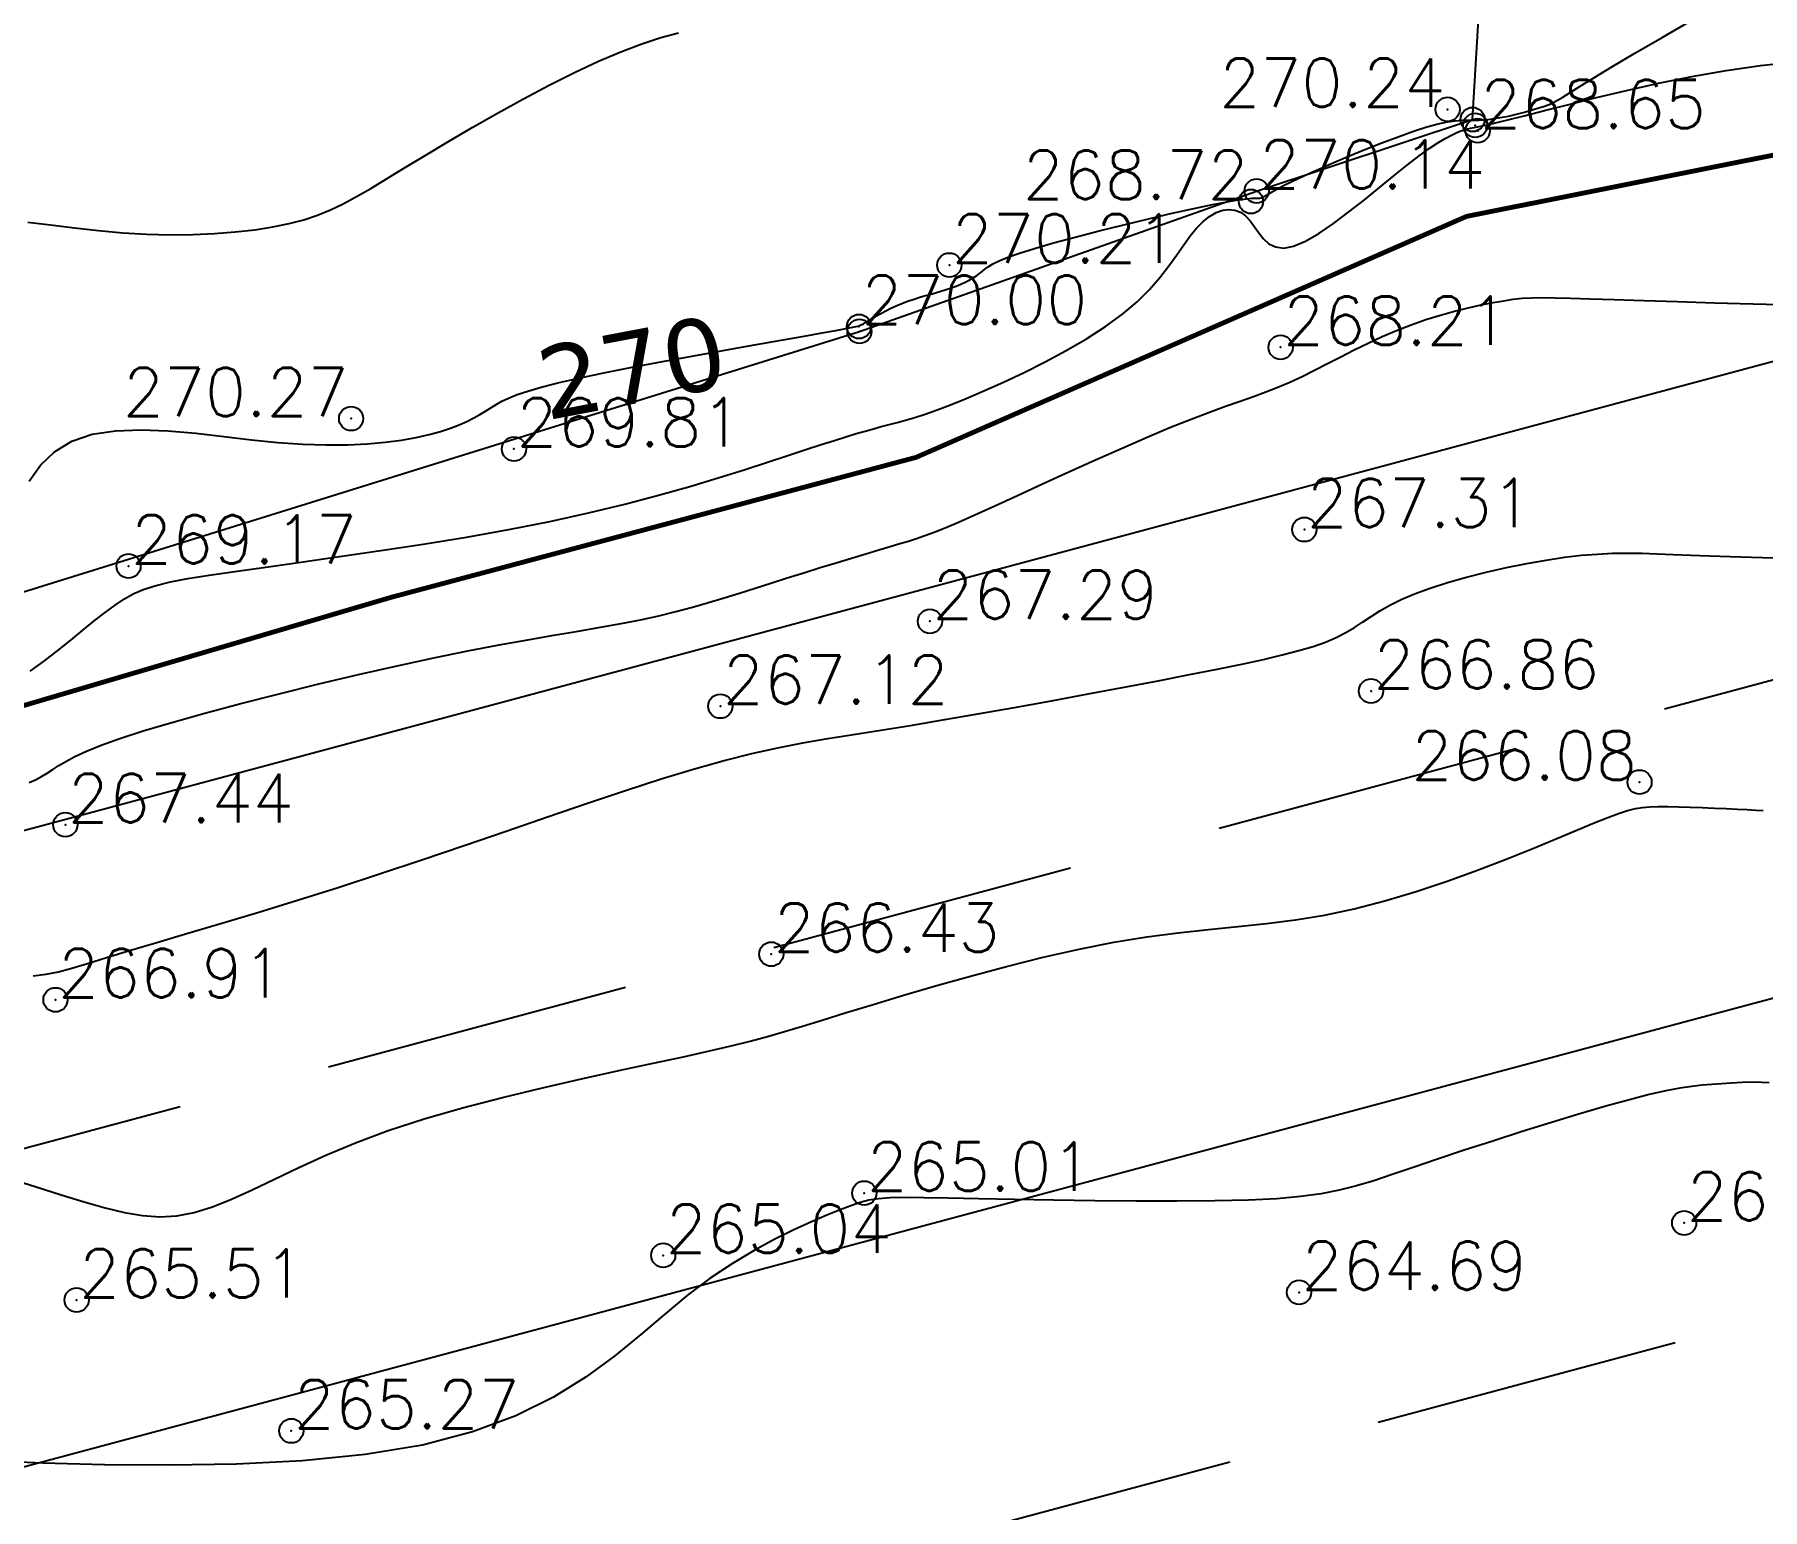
# Model space of a CAD drawing. Header units: millimetres. Extents: x 524954 to 526204, y 9523489 to 9524010.
# Drawn here: x 525810.22 to 525845.92, y 9523623.19 to 9523653.65 of the extents above; entities that cross this region are included whole.
import ezdxf
from ezdxf.enums import TextEntityAlignment as Align

# ---------------------------------------------------------------- set-up
doc = ezdxf.new("R2010")
doc.units = ezdxf.units.MM
doc.header["$PDMODE"] = 32
doc.header["$PDSIZE"] = 0.5
doc.linetypes.add('ACAD_ISO12W100', pattern=[21, 12, -3, 0, -3, 0, -3])
for name, color, linetype in [('Bord Fleuve', 4, 'ACAD_ISO12W100'), ('Cloture', 7, 'Continuous'), ('CN_01_00', 3, 'Continuous'), ('CN_02_00', 4, 'Continuous'), ('CN_05_00', 6, 'Continuous'), ('CN_10_00', 1, 'Continuous'), ('Cotation Courbes de niveau', 7, 'Continuous'), ('TopoAlt', 3, 'Continuous'), ('TOPOJIS', 7, 'Continuous')]:
    doc.layers.add(name, color=color, linetype=linetype)
doc.styles.add('Simplex 1.0', font='Simplex.shx', dxfattribs={"width": 0.99, "height": 1})
doc.styles.add('Verdana 1.0', font='verdana.ttf', dxfattribs={"width": 0.99, "height": 1})
doc.linetypes.add('LIMITE1', pattern='A,6.35,-2.54,[133,ltypeshp.shx,S=2.54,R=0,X=-2.54,Y=0],-2.54,25.4', length=36.83)

# ---------------------------------------------------------------- blocks, each defined once
blk = doc.blocks.new('TCPOINT M')
at = {"color": 0}
blk.add_point((0, 0), dxfattribs=at)
at = {"layer": 'TopoAlt', "style": 'Simplex 1.0', "width": 0.99}
blk.add_attdef('ALT', (0.15, 0.15), '', height=1, dxfattribs=at)

msp = doc.modelspace()

# ---------------------------------------------------------------- hatches: boundary and pattern name
at = {"layer": 'Bord Fleuve', "ltscale": 0.5}
h = msp.add_hatch(dxfattribs=at)
h.set_pattern_fill('ANSI33', color=256, scale=2, angle=330, style=0)
h.paths.add_polyline_path([(526101.715, 9523771.778), (526101.498, 9523728.689), (526067.042, 9523702.1), (526048.223, 9523678.528), (526031.816, 9523676.184), (526027.837, 9523671.249), (526016.46, 9523661.911), (526012.684, 9523655.259), (526010.342, 9523652.337), (526009.349, 9523649.826), (526002.836, 9523644.901), (526001.359, 9523638.704), (525998.552, 9523634.868), (525992.641, 9523630.59), (525971.373, 9523621.771), (525946.333, 9523622.282), (525936.503, 9523619.892), (525930.695, 9523617.923), (525919.699, 9523615.395), (525895.841, 9523612.948), (525885.599, 9523613.628), (525875.196, 9523613.421), (525867.372, 9523614.558), (525859.164, 9523613.749), (525850.68, 9523611.584), (525842.877, 9523609.413), (525834.137, 9523605.724), (525821.783, 9523602.11), (525815.903, 9523600.185), (525796.184, 9523594.113), (525774.026, 9523585.199), (525767.099, 9523581.761), (525763.989, 9523580.32), (525760.33, 9523578.539), (525748.039, 9523572.413), (525744.059, 9523571.766), (525739.195, 9523569.005), (525726.381, 9523563.785), (525719.788, 9523561.814), (525707.248, 9523554.536), (525700.147, 9523552.212), (525692.212, 9523549.16), (525674.921, 9523545.702), (525662.522, 9523542.332), (525644.942, 9523541.016), (525635.899, 9523540.053), (525621.612, 9523536.522), (525609.298, 9523533.789), (525593.484, 9523529.477), (525590.482, 9523529.837), (525587.338, 9523528.188), (525575.413, 9523524.864), (525573.541, 9523524.376), (525537.559, 9523507.804), (525536.053, 9523507.312), (525509.961, 9523500.658), (525472.702, 9523501.018), (525453.195, 9523495.13), (525425.264, 9523493.316), (525409.725, 9523500.229), (525383.624, 9523517.145), (525374.857, 9523528.592), (525397.503, 9523550.219), (525408.728, 9523544.096), (525423.511, 9523536.311), (525445.736, 9523537.578), (525453.966, 9523539.782), (525464.454, 9523546.087), (525473.153, 9523547.827), (525482.046, 9523548.599), (525491.438, 9523548.246), (525499.251, 9523546.152), (525510.455, 9523545.914), (525524.182, 9523548.573), (525533.752, 9523550.446), (525539.312, 9523550.42), (525543.959, 9523554.529), (525548.966, 9523556.567), (525556.157, 9523559.482), (525565.701, 9523562.659), (525575.687, 9523565.927), (525586.045, 9523569.089), (525592.726, 9523570.833), (525599.232, 9523573.013), (525615.849, 9523577.326), (525625.16, 9523582.583), (525628.685, 9523586.517), (525632.523, 9523586.625), (525648.079, 9523583.088), (525655.429, 9523583.638), (525665.347, 9523586.334), (525670.505, 9523587.365), (525674.974, 9523592.31), (525681.363, 9523595.427), (525690.374, 9523596.897), (525696.726, 9523596.667), (525703.112, 9523600.372), (525712.502, 9523603.181), (525720.951, 9523606.622), (525729.973, 9523611.744), (525735.094, 9523612.577), (525741.896, 9523615.967), (525746.088, 9523618.007), (525749.05, 9523619.379), (525756.94, 9523623.296), (525766.831, 9523627.898), (525804.249, 9523638.101), (525817.576, 9523642.025), (525828.432, 9523644.919), (525839.805, 9523649.896), (525846.166, 9523651.166), (525855.839, 9523655.822), (525867.776, 9523655.711), (525877.503, 9523655.632), (525886.144, 9523654.198), (525894.786, 9523653.829), (525911.157, 9523655.506), (525918.652, 9523656.801), (525925.004, 9523658.249), (525933.183, 9523660.832), (525939.613, 9523663.374), (525944.509, 9523665.893), (525950.393, 9523669.022), (525957.623, 9523672.73), (525962.986, 9523676.276), (525970.165, 9523679.965), (525973.599, 9523682.924), (525976.261, 9523684.646), (525980.145, 9523686.246), (525987.591, 9523689.162), (525991.967, 9523692.966), (525998.543, 9523697.851), (526003.542, 9523703.73), (526012.581, 9523711.677), (526026.66, 9523716.709), (526030.85, 9523726.011), (526046.387, 9523740.613), (526052.355, 9523745.599), (526061.927, 9523759.011), (526073.275, 9523760.379), (526077.818, 9523761.95), (526083.981, 9523762.217)])
h.paths.add_polyline_path([(525512.661, 9523516.101), (525534.357, 9523523.257), (525535.319, 9523520.342), (525513.623, 9523513.186)], flags=24)
h.paths.add_polyline_path([(525743.331, 9523593.045), (525764.315, 9523602.078), (525765.529, 9523599.259), (525744.545, 9523590.226)], flags=24)
h.paths.add_polyline_path([(525983.194, 9523662.071), (526001.508, 9523675.73), (526003.343, 9523673.269), (525985.029, 9523659.611)], flags=24)

# ---------------------------------------------------------------- linework, layer by layer
at = {"layer": 'Bord Fleuve', "ltscale": 0.35, "flags": 128}
msp.add_lwpolyline([(525394.064, 9523546.741, 0.1, 0.1, 0), (525403.511, 9523541.057, 0.1, 0.1, 0), (525423.511, 9523536.311, 0.1, 0.1, 0), (525445.736, 9523537.578, 0.1, 0.1, 0), (525453.966, 9523539.782, 0.1, 0.1, 0), (525464.454, 9523546.087, 0.1, 0.1, 0), (525473.153, 9523547.827, 0.1, 0.1, 0), (525482.046, 9523548.599, 0.1, 0.1, 0), (525491.438, 9523548.246, 0.1, 0.1, 0), (525499.251, 9523546.152, 0.1, 0.1, 0), (525510.455, 9523545.914, 0.1, 0.1, 0), (525524.182, 9523548.573, 0.1, 0.1, 0), (525533.752, 9523550.446, 0.1, 0.1, 0), (525539.312, 9523550.42, 0.1, 0.1, 0), (525543.959, 9523554.529, 0.1, 0.1, 0), (525548.966, 9523556.567, 0.1, 0.1, 0), (525556.157, 9523559.482, 0.1, 0.1, 0), (525565.701, 9523562.659, 0.1, 0.1, 0), (525575.687, 9523565.927, 0.1, 0.1, 0), (525586.045, 9523569.089, 0.1, 0.1, 0), (525592.726, 9523570.833, 0.1, 0.1, 0), (525599.232, 9523573.013, 0.1, 0.1, 0), (525615.849, 9523577.326, 0.1, 0.1, 0), (525625.16, 9523582.583, 0.1, 0.1, 0), (525628.685, 9523586.517, 0.1, 0.1, 0), (525632.523, 9523586.625, 0.1, 0.1, 0), (525648.079, 9523583.088, 0.1, 0.1, 0), (525655.429, 9523583.638, 0.1, 0.1, 0), (525665.347, 9523586.334, 0.1, 0.1, 0), (525670.505, 9523587.365, 0.1, 0.1, 0), (525674.974, 9523592.31, 0.1, 0.1, 0), (525674.974, 9523592.31, 0.1, 0.1, 0), (525681.363, 9523595.427, 0.1, 0.1, 0), (525681.363, 9523595.427, 0.1, 0.1, 0), (525690.374, 9523596.897, 0.1, 0.1, 0), (525696.726, 9523596.667, 0.1, 0.1, 0), (525703.112, 9523600.372, 0.1, 0.1, 0), (525712.502, 9523603.181, 0.1, 0.1, 0), (525712.502, 9523603.181, 0.1, 0.1, 0), (525720.951, 9523606.622, 0.1, 0.1, 0), (525729.973, 9523611.744, 0.1, 0.1, 0), (525735.094, 9523612.577, 0.1, 0.1, 0), (525741.896, 9523615.967, 0.1, 0.1, 0), (525746.088, 9523618.007, 0.1, 0.1, 0), (525749.05, 9523619.379, 0.1, 0.1, 0), (525756.94, 9523623.296, 0.1, 0.1, 0), (525766.831, 9523627.898, 0.1, 0.1, 0), (525804.249, 9523638.101, 0.1, 0.1, 0), (525817.576, 9523642.025, 0.1, 0.1, 0), (525828.432, 9523644.919, 0.1, 0.1, 0), (525839.805, 9523649.896, 0.1, 0.1, 0), (525846.166, 9523651.166, 0.1, 0.1, 0), (525855.839, 9523655.822, 0.1, 0.1, 0), (525867.776, 9523655.711, 0.1, 0.1, 0), (525877.503, 9523655.632, 0.1, 0.1, 0), (525886.144, 9523654.198, 0.1, 0.1, 0), (525894.786, 9523653.829, 0.1, 0.1, 0), (525911.157, 9523655.506, 0.1, 0.1, 0), (525918.652, 9523656.801, 0.1, 0.1, 0), (525925.004, 9523658.249, 0.1, 0.1, 0), (525933.183, 9523660.832, 0.1, 0.1, 0), (525939.613, 9523663.374, 0.1, 0.1, 0), (525944.509, 9523665.893, 0.1, 0.1, 0), (525950.393, 9523669.022, 0.1, 0.1, 0), (525957.623, 9523672.73, 0.1, 0.1, 0), (525962.986, 9523676.276, 0.1, 0.1, 0), (525970.165, 9523679.965, 0.1, 0.1, 0), (525970.165, 9523679.965, 0.1, 0.1, 0), (525973.599, 9523682.924, 0.1, 0.1, 0), (525976.261, 9523684.646, 0.1, 0.1, 0), (525980.145, 9523686.246, 0.1, 0.1, 0), (525987.591, 9523689.162, 0.1, 0.1, 0), (525991.967, 9523692.966, 0.1, 0.1, 0), (525998.543, 9523697.851, 0.1, 0.1, 0), (526003.542, 9523703.73, 0.1, 0.1, 0), (526012.581, 9523711.677, 0.1, 0.1, 0), (526026.66, 9523716.709, 0.1, 0.1, 0), (526030.85, 9523726.011, 0.1, 0.1, 0), (526046.387, 9523740.613, 0.1, 0.1, 0), (526052.355, 9523745.599, 0.1, 0.1, 0), (526061.927, 9523759.011, 0.1, 0.1, 0), (526073.275, 9523760.379, 0.1, 0.1, 0), (526077.818, 9523761.95, 0.1, 0.1, 0), (526083.981, 9523762.217, 0.1, 0.1, 0), (526101.715, 9523771.778, 0, 0, 0)], format="xyseb", dxfattribs=at)
at = {"layer": 'Cloture', "linetype": 'LIMITE1', "ltscale": 0.1, "flags": 128}
for points in [[(525839.929, 9523651.898), (525840.943, 9523668.72), (525842.868, 9523683.386), (525845.185, 9523695.587), (525830.247, 9523698.414), (525825.039, 9523699.398)], [(525803.323, 9523640.196), (525809.433, 9523641.966), (525827.261, 9523647.52), (525835.466, 9523650.42), (525839.929, 9523651.898)]]:
    msp.add_lwpolyline(points, dxfattribs=at)
at = {"layer": 'CN_01_00', "flags": 128}
for points, elevation in [([(525810.074, 9523649.775), (525810.547, 9523649.722), (525811.038, 9523649.663), (525811.538, 9523649.607), (525812.039, 9523649.56), (525812.533, 9523649.531), (525813.016, 9523649.518), (525813.484, 9523649.522), (525813.934, 9523649.541), (525814.362, 9523649.574), (525814.765, 9523649.621), (525815.137, 9523649.679), (525815.477, 9523649.748), (525815.782, 9523649.828), (525816.062, 9523649.921), (525816.329, 9523650.03), (525816.593, 9523650.156), (525816.867, 9523650.304), (525817.163, 9523650.475), (525817.49, 9523650.673), (525817.863, 9523650.899), (525818.287, 9523651.156), (525818.756, 9523651.436), (525819.258, 9523651.73), (525819.782, 9523652.029), (525820.316, 9523652.325), (525820.849, 9523652.608), (525821.37, 9523652.87), (525821.867, 9523653.103), (525822.331, 9523653.298), (525822.761, 9523653.459), (525823.158, 9523653.589), (525823.524, 9523653.691)], 271), ([(525810.124, 9523640.504), (525810.42, 9523640.716), (525810.7, 9523640.931), (525810.965, 9523641.143), (525811.216, 9523641.347), (525811.451, 9523641.539), (525811.672, 9523641.714), (525811.879, 9523641.868), (525812.074, 9523641.997), (525812.27, 9523642.104), (525812.484, 9523642.194), (525812.73, 9523642.273), (525813.025, 9523642.344), (525813.383, 9523642.413), (525813.821, 9523642.484), (525814.354, 9523642.563), (525814.992, 9523642.653), (525815.721, 9523642.755), (525816.52, 9523642.868), (525817.369, 9523642.992), (525818.248, 9523643.128), (525819.138, 9523643.273), (525820.016, 9523643.43), (525820.864, 9523643.596), (525821.665, 9523643.771), (525822.413, 9523643.952), (525823.11, 9523644.135), (525823.754, 9523644.317), (525824.343, 9523644.494), (525824.878, 9523644.662), (525825.358, 9523644.818), (525825.782, 9523644.957), (525826.15, 9523645.078), (525826.468, 9523645.182), (525826.743, 9523645.27), (525826.982, 9523645.344), (525827.191, 9523645.408), (525827.378, 9523645.462), (525827.549, 9523645.511), (525827.712, 9523645.554), (525827.872, 9523645.596), (525828.037, 9523645.638), (525828.212, 9523645.686), (525828.404, 9523645.743), (525828.619, 9523645.813), (525828.864, 9523645.899), (525829.144, 9523646.004), (525829.466, 9523646.134), (525829.834, 9523646.29), (525830.237, 9523646.47), (525830.663, 9523646.671), (525831.099, 9523646.89), (525831.533, 9523647.123), (525831.952, 9523647.367), (525832.343, 9523647.619), (525832.695, 9523647.875), (525832.996, 9523648.132), (525833.252, 9523648.387), (525833.469, 9523648.635), (525833.655, 9523648.874), (525833.816, 9523649.099), (525833.96, 9523649.307), (525834.094, 9523649.494), (525834.226, 9523649.656), (525834.36, 9523649.791), (525834.496, 9523649.897), (525834.632, 9523649.974), (525834.766, 9523650.022), (525834.896, 9523650.04), (525835.019, 9523650.027), (525835.135, 9523649.984), (525835.239, 9523649.909), (525835.333, 9523649.806), (525835.421, 9523649.683), (525835.51, 9523649.555), (525835.609, 9523649.433), (525835.722, 9523649.332), (525835.859, 9523649.264), (525836.026, 9523649.242), (525836.229, 9523649.279), (525836.474, 9523649.383), (525836.752, 9523649.545), (525837.055, 9523649.751), (525837.372, 9523649.987), (525837.694, 9523650.24), (525838.009, 9523650.496), (525838.31, 9523650.741), (525838.584, 9523650.961), (525838.826, 9523651.146), (525839.035, 9523651.296), (525839.214, 9523651.415), (525839.366, 9523651.507), (525839.494, 9523651.576), (525839.601, 9523651.626), (525839.69, 9523651.662), (525839.763, 9523651.686), (525839.825, 9523651.703), (525839.888, 9523651.717), (525839.963, 9523651.732), (525840.065, 9523651.753), (525840.206, 9523651.783), (525840.4, 9523651.827), (525840.658, 9523651.889), (525840.995, 9523651.974), (525841.418, 9523652.082), (525841.92, 9523652.211), (525842.488, 9523652.352), (525843.109, 9523652.5), (525843.772, 9523652.646), (525844.463, 9523652.785), (525845.17, 9523652.91), (525845.881, 9523653.013), (525846.584, 9523653.09)], 269), ([(525810.19, 9523634.209), (525810.454, 9523634.24), (525810.712, 9523634.293), (525810.989, 9523634.367), (525811.31, 9523634.465), (525811.7, 9523634.585), (525812.18, 9523634.73), (525812.745, 9523634.898), (525813.385, 9523635.087), (525814.089, 9523635.296), (525814.848, 9523635.525), (525815.651, 9523635.771), (525816.487, 9523636.034), (525817.346, 9523636.312), (525818.219, 9523636.603), (525819.095, 9523636.901), (525819.964, 9523637.2), (525820.815, 9523637.494), (525821.64, 9523637.776), (525822.427, 9523638.04), (525823.166, 9523638.279), (525823.849, 9523638.487), (525824.468, 9523638.66), (525825.037, 9523638.803), (525825.571, 9523638.921), (525826.088, 9523639.021), (525826.604, 9523639.111), (525827.135, 9523639.197), (525827.699, 9523639.285), (525828.313, 9523639.383), (525828.986, 9523639.495), (525829.708, 9523639.619), (525830.461, 9523639.753), (525831.227, 9523639.891), (525831.989, 9523640.032), (525832.73, 9523640.171), (525833.432, 9523640.305), (525834.078, 9523640.43), (525834.654, 9523640.544), (525835.162, 9523640.648), (525835.608, 9523640.745), (525835.998, 9523640.837), (525836.338, 9523640.926), (525836.633, 9523641.014), (525836.889, 9523641.104), (525837.112, 9523641.198), (525837.308, 9523641.298), (525837.487, 9523641.404), (525837.658, 9523641.514), (525837.831, 9523641.628), (525838.014, 9523641.745), (525838.219, 9523641.863), (525838.454, 9523641.982), (525838.73, 9523642.101), (525839.052, 9523642.219), (525839.413, 9523642.334), (525839.804, 9523642.444), (525840.213, 9523642.547), (525840.631, 9523642.641), (525841.047, 9523642.725), (525841.45, 9523642.797), (525841.832, 9523642.854), (525842.183, 9523642.895), (525842.511, 9523642.922), (525842.822, 9523642.937), (525843.126, 9523642.942), (525843.431, 9523642.938), (525843.745, 9523642.929), (525844.077, 9523642.915), (525844.436, 9523642.9), (525844.827, 9523642.884), (525845.249, 9523642.869), (525845.696, 9523642.856), (525846.163, 9523642.846)], 267)]:
    msp.add_lwpolyline(points, dxfattribs=dict(at, elevation=elevation))
at = {"layer": 'CN_02_00', "flags": 128}
for points, elevation in [([(525810.103, 9523638.203), (525810.236, 9523638.26), (525810.361, 9523638.324), (525810.479, 9523638.394), (525810.593, 9523638.469), (525810.716, 9523638.55), (525810.863, 9523638.638), (525811.048, 9523638.737), (525811.286, 9523638.847), (525811.591, 9523638.971), (525811.979, 9523639.111), (525812.463, 9523639.268), (525813.052, 9523639.444), (525813.731, 9523639.634), (525814.478, 9523639.833), (525815.271, 9523640.036), (525816.088, 9523640.237), (525816.908, 9523640.431), (525817.709, 9523640.613), (525818.469, 9523640.777), (525819.171, 9523640.919), (525819.815, 9523641.043), (525820.406, 9523641.15), (525820.949, 9523641.244), (525821.449, 9523641.33), (525821.91, 9523641.409), (525822.338, 9523641.487), (525822.737, 9523641.565), (525823.113, 9523641.647), (525823.469, 9523641.733), (525823.809, 9523641.824), (525824.139, 9523641.918), (525824.462, 9523642.015), (525824.782, 9523642.115), (525825.104, 9523642.217), (525825.432, 9523642.322), (525825.768, 9523642.429), (525826.109, 9523642.536), (525826.447, 9523642.641), (525826.777, 9523642.742), (525827.094, 9523642.839), (525827.389, 9523642.928), (525827.658, 9523643.009), (525827.895, 9523643.078), (525828.096, 9523643.137), (525828.273, 9523643.189), (525828.441, 9523643.242), (525828.613, 9523643.301), (525828.806, 9523643.373), (525829.032, 9523643.465), (525829.307, 9523643.583), (525829.646, 9523643.733), (525830.057, 9523643.918), (525830.529, 9523644.134), (525831.045, 9523644.369), (525831.588, 9523644.617), (525832.14, 9523644.866), (525832.686, 9523645.109), (525833.207, 9523645.337), (525833.688, 9523645.539), (525834.114, 9523645.71), (525834.49, 9523645.854), (525834.824, 9523645.975), (525835.125, 9523646.081), (525835.4, 9523646.178), (525835.657, 9523646.271), (525835.905, 9523646.366), (525836.152, 9523646.471), (525836.405, 9523646.588), (525836.665, 9523646.717), (525836.931, 9523646.854), (525837.204, 9523646.995), (525837.484, 9523647.138), (525837.769, 9523647.279), (525838.061, 9523647.415), (525838.358, 9523647.542), (525838.661, 9523647.658), (525838.964, 9523647.763), (525839.265, 9523647.855), (525839.559, 9523647.937), (525839.841, 9523648.007), (525840.107, 9523648.067), (525840.353, 9523648.116), (525840.574, 9523648.155), (525840.77, 9523648.184), (525840.956, 9523648.204), (525841.149, 9523648.216), (525841.368, 9523648.22), (525841.63, 9523648.217), (525841.953, 9523648.209), (525842.356, 9523648.196), (525842.857, 9523648.178), (525843.466, 9523648.158), (525844.164, 9523648.135), (525844.927, 9523648.112), (525845.727, 9523648.09), (525846.539, 9523648.07)], 268), ([(525809.634, 9523630.043), (525810.23, 9523629.857), (525810.764, 9523629.687), (525811.243, 9523629.537), (525811.677, 9523629.413), (525812.075, 9523629.318), (525812.448, 9523629.256), (525812.806, 9523629.233), (525813.159, 9523629.253), (525813.517, 9523629.319), (525813.89, 9523629.435), (525814.285, 9523629.594), (525814.71, 9523629.788), (525815.172, 9523630.01), (525815.677, 9523630.252), (525816.232, 9523630.504), (525816.845, 9523630.761), (525817.523, 9523631.013), (525818.267, 9523631.254), (525819.061, 9523631.483), (525819.882, 9523631.697), (525820.709, 9523631.897), (525821.519, 9523632.082), (525822.29, 9523632.251), (525823.001, 9523632.403), (525823.628, 9523632.538), (525824.159, 9523632.656), (525824.608, 9523632.761), (525825.001, 9523632.86), (525825.362, 9523632.957), (525825.715, 9523633.058), (525826.083, 9523633.168), (525826.492, 9523633.294), (525826.965, 9523633.441), (525827.52, 9523633.611), (525828.148, 9523633.8), (525828.831, 9523634.001), (525829.554, 9523634.204), (525830.301, 9523634.404), (525831.055, 9523634.592), (525831.8, 9523634.76), (525832.519, 9523634.901), (525833.201, 9523635.011), (525833.849, 9523635.096), (525834.472, 9523635.164), (525835.077, 9523635.226), (525835.673, 9523635.29), (525836.267, 9523635.366), (525836.868, 9523635.463), (525837.484, 9523635.591), (525838.119, 9523635.755), (525838.763, 9523635.95), (525839.404, 9523636.165), (525840.028, 9523636.391), (525840.622, 9523636.62), (525841.173, 9523636.841), (525841.668, 9523637.045), (525842.094, 9523637.222), (525842.441, 9523637.366), (525842.721, 9523637.479), (525842.946, 9523637.563), (525843.132, 9523637.623), (525843.293, 9523637.664), (525843.442, 9523637.688), (525843.595, 9523637.701), (525843.766, 9523637.705), (525843.965, 9523637.704), (525844.188, 9523637.7), (525844.427, 9523637.693), (525844.675, 9523637.684), (525844.925, 9523637.674), (525845.167, 9523637.663), (525845.395, 9523637.652), (525845.602, 9523637.641), (525845.78, 9523637.632), (525845.931, 9523637.623)], 266)]:
    msp.add_lwpolyline(points, dxfattribs=dict(at, elevation=elevation))
at = {"layer": 'CN_05_00', "elevation": 265, "flags": 128}
msp.add_lwpolyline([(525846.061, 9523631.998), (525845.756, 9523632.011), (525845.499, 9523632.004), (525845.275, 9523631.989), (525845.072, 9523631.977), (525844.876, 9523631.965), (525844.675, 9523631.949), (525844.457, 9523631.925), (525844.21, 9523631.887), (525843.921, 9523631.832), (525843.578, 9523631.754), (525843.169, 9523631.65), (525842.686, 9523631.515), (525842.143, 9523631.356), (525841.56, 9523631.179), (525840.955, 9523630.99), (525840.348, 9523630.796), (525839.757, 9523630.604), (525839.203, 9523630.421), (525838.703, 9523630.252), (525838.27, 9523630.104), (525837.888, 9523629.976), (525837.531, 9523629.868), (525837.176, 9523629.778), (525836.799, 9523629.705), (525836.376, 9523629.648), (525835.884, 9523629.605), (525835.297, 9523629.576), (525834.601, 9523629.559), (525833.819, 9523629.552), (525832.982, 9523629.554), (525832.123, 9523629.561), (525831.273, 9523629.574), (525830.463, 9523629.588), (525829.727, 9523629.602), (525829.095, 9523629.615), (525828.59, 9523629.624), (525828.198, 9523629.626), (525827.894, 9523629.62), (525827.654, 9523629.602), (525827.455, 9523629.571), (525827.273, 9523629.525), (525827.083, 9523629.459), (525826.861, 9523629.373), (525826.589, 9523629.263), (525826.269, 9523629.128), (525825.907, 9523628.963), (525825.51, 9523628.767), (525825.085, 9523628.536), (525824.639, 9523628.269), (525824.178, 9523627.961), (525823.71, 9523627.611), (525823.237, 9523627.218), (525822.743, 9523626.796), (525822.209, 9523626.359), (525821.614, 9523625.924), (525820.939, 9523625.507), (525820.163, 9523625.122), (525819.268, 9523624.786), (525818.233, 9523624.515), (525817.049, 9523624.319), (525815.752, 9523624.192), (525814.39, 9523624.122), (525813.01, 9523624.098), (525811.66, 9523624.109), (525810.387, 9523624.144), (525809.238, 9523624.19)], dxfattribs=at)
at = {"layer": 'CN_10_00', "elevation": 270, "flags": 128}
msp.add_lwpolyline([(525810.105, 9523644.429), (525810.34, 9523644.755), (525810.631, 9523645.035), (525810.986, 9523645.253), (525811.409, 9523645.395), (525811.89, 9523645.469), (525812.416, 9523645.489), (525812.973, 9523645.467), (525813.548, 9523645.417), (525814.127, 9523645.351), (525814.697, 9523645.283), (525815.245, 9523645.226), (525815.759, 9523645.19), (525816.237, 9523645.175), (525816.68, 9523645.179), (525817.087, 9523645.199), (525817.46, 9523645.232), (525817.798, 9523645.277), (525818.101, 9523645.331), (525818.371, 9523645.391), (525818.607, 9523645.455), (525818.813, 9523645.522), (525818.993, 9523645.59), (525819.151, 9523645.661), (525819.291, 9523645.732), (525819.417, 9523645.803), (525819.533, 9523645.873), (525819.643, 9523645.942), (525819.752, 9523646.009), (525819.871, 9523646.076), (525820.011, 9523646.143), (525820.186, 9523646.214), (525820.406, 9523646.289), (525820.683, 9523646.37), (525821.031, 9523646.458), (525821.46, 9523646.556), (525821.976, 9523646.665), (525822.561, 9523646.78), (525823.19, 9523646.9), (525823.838, 9523647.019), (525824.479, 9523647.135), (525825.09, 9523647.244), (525825.644, 9523647.341), (525826.117, 9523647.423), (525826.491, 9523647.489), (525826.774, 9523647.539), (525826.981, 9523647.577), (525827.126, 9523647.607), (525827.225, 9523647.632), (525827.293, 9523647.655), (525827.345, 9523647.68), (525827.395, 9523647.71), (525827.456, 9523647.747), (525827.529, 9523647.791), (525827.612, 9523647.839), (525827.705, 9523647.891), (525827.805, 9523647.945), (525827.911, 9523647.998), (525828.022, 9523648.05), (525828.136, 9523648.098), (525828.251, 9523648.142), (525828.368, 9523648.182), (525828.485, 9523648.218), (525828.601, 9523648.253), (525828.717, 9523648.285), (525828.831, 9523648.318), (525828.943, 9523648.35), (525829.052, 9523648.384), (525829.157, 9523648.42), (525829.259, 9523648.458), (525829.355, 9523648.498), (525829.446, 9523648.539), (525829.53, 9523648.582), (525829.608, 9523648.625), (525829.678, 9523648.669), (525829.739, 9523648.714), (525829.793, 9523648.759), (525829.849, 9523648.806), (525829.919, 9523648.857), (525830.015, 9523648.914), (525830.147, 9523648.978), (525830.328, 9523649.052), (525830.568, 9523649.137), (525830.88, 9523649.235), (525831.269, 9523649.347), (525831.72, 9523649.469), (525832.211, 9523649.597), (525832.723, 9523649.725), (525833.234, 9523649.848), (525833.724, 9523649.962), (525834.17, 9523650.062), (525834.553, 9523650.142), (525834.857, 9523650.2), (525835.087, 9523650.239), (525835.256, 9523650.261), (525835.373, 9523650.272), (525835.451, 9523650.275), (525835.501, 9523650.274), (525835.533, 9523650.275), (525835.56, 9523650.28), (525835.591, 9523650.293), (525835.633, 9523650.316), (525835.692, 9523650.35), (525835.773, 9523650.397), (525835.882, 9523650.457), (525836.024, 9523650.531), (525836.206, 9523650.622), (525836.432, 9523650.729), (525836.705, 9523650.853), (525837.017, 9523650.989), (525837.353, 9523651.132), (525837.703, 9523651.276), (525838.054, 9523651.414), (525838.393, 9523651.543), (525838.707, 9523651.654), (525838.985, 9523651.744), (525839.218, 9523651.808), (525839.411, 9523651.849), (525839.571, 9523651.872), (525839.708, 9523651.882), (525839.831, 9523651.884), (525839.947, 9523651.883), (525840.066, 9523651.884), (525840.195, 9523651.891), (525840.342, 9523651.909), (525840.502, 9523651.936), (525840.669, 9523651.97), (525840.839, 9523652.009), (525841.004, 9523652.052), (525841.159, 9523652.095), (525841.299, 9523652.137), (525841.416, 9523652.175), (525841.51, 9523652.21), (525841.593, 9523652.247), (525841.682, 9523652.294), (525841.794, 9523652.361), (525841.946, 9523652.455), (525842.154, 9523652.585), (525842.436, 9523652.758), (525842.809, 9523652.983), (525843.282, 9523653.265), (525843.844, 9523653.595), (525844.473, 9523653.957)], dxfattribs=at)

# ---------------------------------------------------------------- block references
at = {"layer": 'TOPOJIS'}
ref = msp.add_blockref('TCPOINT M', (525839.413, 9523652.107, 270.24), dxfattribs=at)
ref.add_attrib('ALT', '270.24', dxfattribs={"layer": 'TopoAlt', "height": 1, "style": 'Simplex 1.0', "width": 0.99}).set_placement((525839.363, 9523652.157, 270.24), align=Align.RIGHT)
ref = msp.add_blockref('TCPOINT M', (525840.035, 9523651.666, 268.65), dxfattribs=at)
ref.add_attrib('ALT', '268.65', (525840.085, 9523651.716, 268.65), dxfattribs={"layer": 'TopoAlt', "height": 1, "style": 'Simplex 1.0', "width": 0.99})
for p in [(525839.929, 9523651.898, 270.11), (525839.984, 9523651.776, 270.11), (525827.261, 9523647.52, 269.82)]:
    msp.add_blockref('TCPOINT M', p, dxfattribs=at)
ref = msp.add_blockref('TCPOINT M', (525835.466, 9523650.42, 270.14), dxfattribs=at)
ref.add_attrib('ALT', '270.14', (525835.516, 9523650.47, 270.14), dxfattribs={"layer": 'TopoAlt', "height": 1, "style": 'Simplex 1.0', "width": 0.99})
ref = msp.add_blockref('TCPOINT M', (525835.351, 9523650.204, 268.72), dxfattribs=at)
ref.add_attrib('ALT', '268.72', dxfattribs={"layer": 'TopoAlt', "height": 1, "style": 'Simplex 1.0', "width": 0.99}).set_placement((525835.301, 9523650.254, 268.72), align=Align.RIGHT)
ref = msp.add_blockref('TCPOINT M', (525829.118, 9523648.89, 270.21), dxfattribs=at)
ref.add_attrib('ALT', '270.21', (525829.168, 9523648.94, 270.21), dxfattribs={"layer": 'TopoAlt', "height": 1, "style": 'Simplex 1.0', "width": 0.99})
ref = msp.add_blockref('TCPOINT M', (525827.251, 9523647.622, 270), dxfattribs=at)
ref.add_attrib('ALT', '270.00', (525827.301, 9523647.672, 270), dxfattribs={"layer": 'TopoAlt', "height": 1, "style": 'Simplex 1.0', "width": 0.99})
ref = msp.add_blockref('TCPOINT M', (525835.963, 9523647.192, 268.21), dxfattribs=at)
ref.add_attrib('ALT', '268.21', (525836.013, 9523647.242, 268.21), dxfattribs={"layer": 'TopoAlt', "height": 1, "style": 'Simplex 1.0', "width": 0.99})
ref = msp.add_blockref('TCPOINT M', (525816.757, 9523645.72, 270.27), dxfattribs=at)
ref.add_attrib('ALT', '270.27', dxfattribs={"layer": 'TopoAlt', "height": 1, "style": 'Simplex 1.0', "width": 0.99}).set_placement((525816.707, 9523645.77, 270.27), align=Align.RIGHT)
ref = msp.add_blockref('TCPOINT M', (525820.122, 9523645.093, 269.81), dxfattribs=at)
ref.add_attrib('ALT', '269.81', (525820.172, 9523645.143, 269.81), dxfattribs={"layer": 'TopoAlt', "height": 1, "style": 'Simplex 1.0', "width": 0.99})
ref = msp.add_blockref('TCPOINT M', (525836.453, 9523643.428, 267.31), dxfattribs=at)
ref.add_attrib('ALT', '267.31', (525836.503, 9523643.478, 267.31), dxfattribs={"layer": 'TopoAlt', "height": 1, "style": 'Simplex 1.0', "width": 0.99})
ref = msp.add_blockref('TCPOINT M', (525812.158, 9523642.674, 269.17), dxfattribs=at)
ref.add_attrib('ALT', '269.17', (525812.208, 9523642.724, 269.17), dxfattribs={"layer": 'TopoAlt', "height": 1, "style": 'Simplex 1.0', "width": 0.99})
ref = msp.add_blockref('TCPOINT M', (525828.717, 9523641.532, 267.29), dxfattribs=at)
ref.add_attrib('ALT', '267.29', (525828.767, 9523641.582, 267.29), dxfattribs={"layer": 'TopoAlt', "height": 1, "style": 'Simplex 1.0', "width": 0.99})
ref = msp.add_blockref('TCPOINT M', (525837.831, 9523640.091, 266.86), dxfattribs=at)
ref.add_attrib('ALT', '266.86', (525837.881, 9523640.141, 266.86), dxfattribs={"layer": 'TopoAlt', "height": 1, "style": 'Simplex 1.0', "width": 0.99})
ref = msp.add_blockref('TCPOINT M', (525824.386, 9523639.778, 267.12), dxfattribs=at)
ref.add_attrib('ALT', '267.12', (525824.436, 9523639.828, 267.12), dxfattribs={"layer": 'TopoAlt', "height": 1, "style": 'Simplex 1.0', "width": 0.99})
ref = msp.add_blockref('TCPOINT M', (525843.379, 9523638.21, 266.08), dxfattribs=at)
ref.add_attrib('ALT', '266.08', dxfattribs={"layer": 'TopoAlt', "height": 1, "style": 'Simplex 1.0', "width": 0.99}).set_placement((525843.329, 9523638.26, 266.08), align=Align.RIGHT)
ref = msp.add_blockref('TCPOINT M', (525810.852, 9523637.329, 267.44), dxfattribs=at)
ref.add_attrib('ALT', '267.44', (525810.902, 9523637.379, 267.44), dxfattribs={"layer": 'TopoAlt', "height": 1, "style": 'Simplex 1.0', "width": 0.99})
ref = msp.add_blockref('TCPOINT M', (525825.438, 9523634.656, 266.43), dxfattribs=at)
ref.add_attrib('ALT', '266.43', (525825.488, 9523634.706, 266.43), dxfattribs={"layer": 'TopoAlt', "height": 1, "style": 'Simplex 1.0', "width": 0.99})
ref = msp.add_blockref('TCPOINT M', (525810.648, 9523633.713, 266.91), dxfattribs=at)
ref.add_attrib('ALT', '266.91', (525810.698, 9523633.763, 266.91), dxfattribs={"layer": 'TopoAlt', "height": 1, "style": 'Simplex 1.0', "width": 0.99})
ref = msp.add_blockref('TCPOINT M', (525827.36, 9523629.72, 265.01), dxfattribs=at)
ref.add_attrib('ALT', '265.01', (525827.41, 9523629.77, 265.01), dxfattribs={"layer": 'TopoAlt', "height": 1, "style": 'Simplex 1.0', "width": 0.99})
ref = msp.add_blockref('TCPOINT M', (525844.301, 9523629.104, 264.5), dxfattribs=at)
ref.add_attrib('ALT', '264.50', (525844.351, 9523629.154, 264.5), dxfattribs={"layer": 'TopoAlt', "height": 1, "style": 'Simplex 1.0', "width": 0.99})
ref = msp.add_blockref('TCPOINT M', (525823.206, 9523628.434, 265.04), dxfattribs=at)
ref.add_attrib('ALT', '265.04', (525823.256, 9523628.484, 265.04), dxfattribs={"layer": 'TopoAlt', "height": 1, "style": 'Simplex 1.0', "width": 0.99})
ref = msp.add_blockref('TCPOINT M', (525836.344, 9523627.67, 264.69), dxfattribs=at)
ref.add_attrib('ALT', '264.69', (525836.394, 9523627.72, 264.69), dxfattribs={"layer": 'TopoAlt', "height": 1, "style": 'Simplex 1.0', "width": 0.99})
ref = msp.add_blockref('TCPOINT M', (525811.085, 9523627.512, 265.51), dxfattribs=at)
ref.add_attrib('ALT', '265.51', (525811.135, 9523627.562, 265.51), dxfattribs={"layer": 'TopoAlt', "height": 1, "style": 'Simplex 1.0', "width": 0.99})
ref = msp.add_blockref('TCPOINT M', (525815.521, 9523624.809, 265.27), dxfattribs=at)
ref.add_attrib('ALT', '265.27', (525815.571, 9523624.859, 265.27), dxfattribs={"layer": 'TopoAlt', "height": 1, "style": 'Simplex 1.0', "width": 0.99})

# ---------------------------------------------------------------- texts
at = {"layer": 'Cotation Courbes de niveau', "style": 'Verdana 1.0', "width": 0.99}
msp.add_text('270', height=1.5, rotation=10.7535, dxfattribs=at).set_placement((525822.561, 9523646.78, 270), align=Align.MIDDLE_CENTER)

doc.saveas('drawing.dxf')
